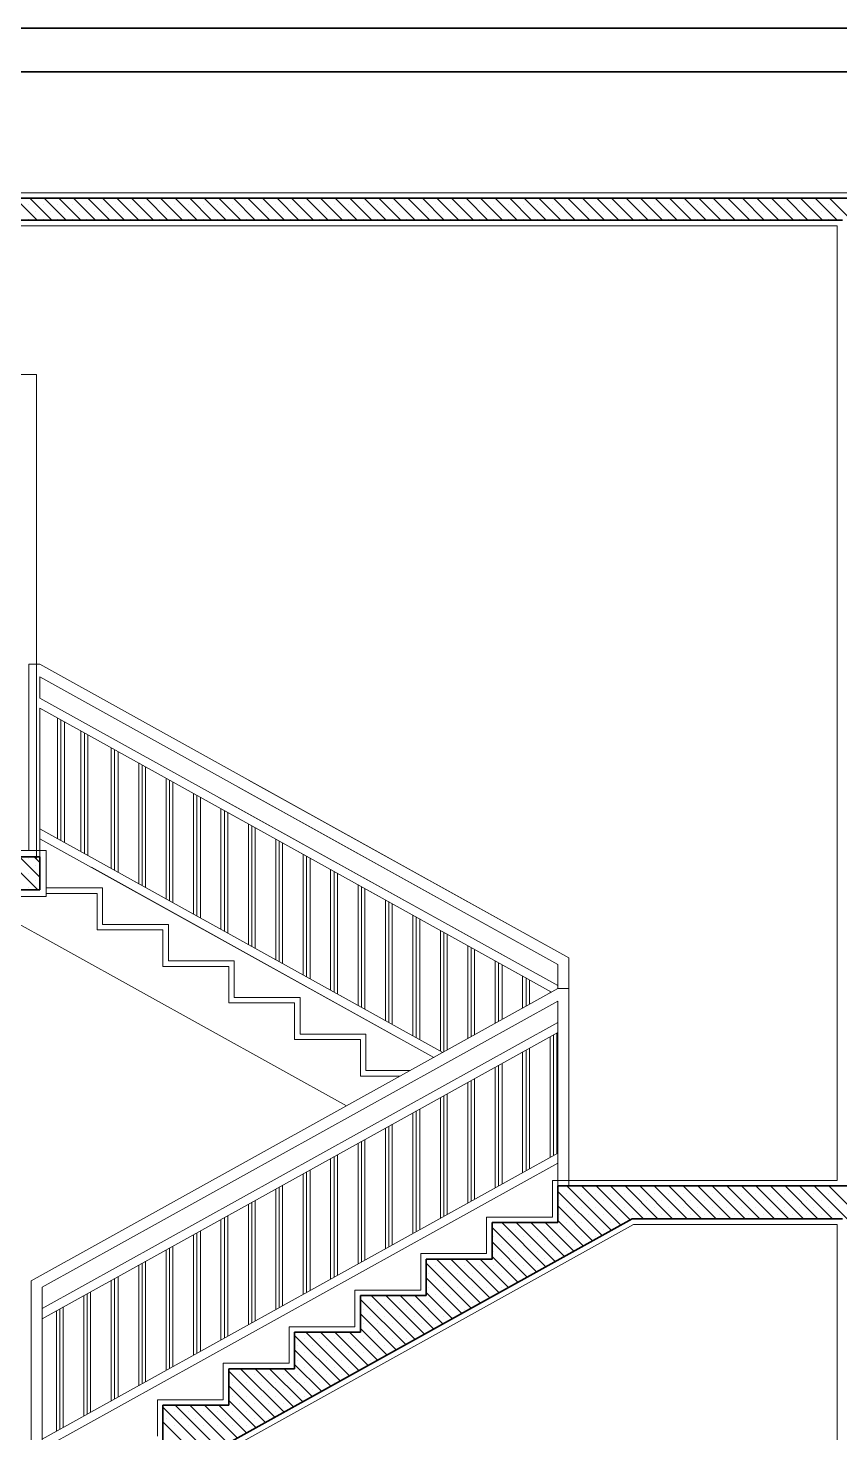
# Model space of a CAD drawing. Header units: inches. Extents: x -7543 to -822, y 102837 to 190349.
# Drawn here: x -828.7893 to -828.7153, y 102837.3114 to 102837.4395 of the extents above; entities that cross this region are included whole.
import ezdxf

# ---------------------------------------------------------------- set-up
doc = ezdxf.new("R2010")
doc.units = ezdxf.units.IN
doc.header["$MEASUREMENT"] = 0
for name, color, linetype, lineweight, true_color in [('BALKON', 7, 'Continuous', 20, 0xffaaa9), ('DUVAR', 7, 'Continuous', 35, 0xfc4642), ('KAPI', 7, 'Continuous', 18, 0xffb360)]:
    doc.layers.add(name, color=color, linetype=linetype, lineweight=lineweight, true_color=true_color)
for name, color, linetype, lineweight in [('İZ DÜŞÜM', 253, 'Continuous', 20), ('SIVA', 150, 'Continuous', 15), ('TARAMA', 8, 'Continuous', 25)]:
    doc.layers.add(name, color=color, linetype=linetype, lineweight=lineweight)

msp = doc.modelspace()

# ---------------------------------------------------------------- linework, layer by layer
at = {"layer": 'BALKON'}
for p, q in [((-828.78821, 102837.38145), (-828.78921, 102837.38145)), ((-828.78921, 102837.38145), (-828.78921, 102837.36448)), ((-828.78821, 102837.38145), (-828.73998, 102837.35467)), ((-828.78821, 102837.38031), (-828.74098, 102837.35408)), ((-828.78821, 102837.37837), (-828.78821, 102837.38031)), ((-828.78821, 102837.37837), (-828.74098, 102837.35214)), ((-828.78821, 102837.37745), (-828.74156, 102837.35155)), ((-828.78821, 102837.36568), (-828.78821, 102837.37745)), ((-828.78659, 102837.36555), (-828.78659, 102837.37655)), ((-828.78628, 102837.36538), (-828.78628, 102837.37638)), ((-828.78596, 102837.36521), (-828.78596, 102837.37621)), ((-828.78445, 102837.36437), (-828.78445, 102837.37537)), ((-828.78414, 102837.36419), (-828.78414, 102837.37519)), ((-828.78382, 102837.36402), (-828.78382, 102837.37502)), ((-828.78169, 102837.36284), (-828.78169, 102837.37384)), ((-828.78138, 102837.36266), (-828.78138, 102837.37366)), ((-828.78107, 102837.36249), (-828.78107, 102837.37349)), ((-828.77919, 102837.36145), (-828.77919, 102837.37245)), ((-828.77919, 102837.36145), (-828.77919, 102837.37245)), ((-828.77888, 102837.36127), (-828.77888, 102837.37227)), ((-828.77888, 102837.36127), (-828.77888, 102837.37227)), ((-828.77857, 102837.3611), (-828.77857, 102837.3721)), ((-828.77857, 102837.3611), (-828.77857, 102837.3721)), ((-828.77669, 102837.36006), (-828.77669, 102837.37106)), ((-828.77669, 102837.36006), (-828.77669, 102837.37106)), ((-828.77638, 102837.35989), (-828.77638, 102837.37089)), ((-828.77638, 102837.35989), (-828.77638, 102837.37089)), ((-828.77607, 102837.35971), (-828.77607, 102837.37071)), ((-828.77607, 102837.35971), (-828.77607, 102837.37071)), ((-828.7702, 102837.37031), (-828.74098, 102837.35408)), ((-828.7702, 102837.37031), (-828.74098, 102837.35408)), ((-828.7702, 102837.37031), (-828.74098, 102837.35408)), ((-828.76917, 102837.37088), (-828.73998, 102837.35467)), ((-828.76917, 102837.37088), (-828.73998, 102837.35467)), ((-828.76917, 102837.37088), (-828.73998, 102837.35467)), ((-828.77419, 102837.35867), (-828.77419, 102837.36967)), ((-828.77419, 102837.35867), (-828.77419, 102837.36967)), ((-828.77388, 102837.3585), (-828.77388, 102837.3695)), ((-828.77388, 102837.3585), (-828.77388, 102837.3695)), ((-828.77357, 102837.35832), (-828.77357, 102837.36932)), ((-828.77357, 102837.35832), (-828.77357, 102837.36932)), ((-828.77277, 102837.36888), (-828.74156, 102837.35155)), ((-828.77195, 102837.36934), (-828.74098, 102837.35214)), ((-828.77169, 102837.35728), (-828.77169, 102837.36828)), ((-828.77169, 102837.35728), (-828.77169, 102837.36828)), ((-828.77138, 102837.35711), (-828.77138, 102837.36811)), ((-828.77138, 102837.35711), (-828.77138, 102837.36811)), ((-828.77107, 102837.35694), (-828.77107, 102837.36794)), ((-828.77107, 102837.35694), (-828.77107, 102837.36794)), ((-828.78821, 102837.36645), (-828.75147, 102837.34605)), ((-828.76919, 102837.35589), (-828.76919, 102837.36689)), ((-828.76919, 102837.35589), (-828.76919, 102837.36689)), ((-828.76888, 102837.35572), (-828.76888, 102837.36672)), ((-828.76888, 102837.35572), (-828.76888, 102837.36672)), ((-828.76857, 102837.35555), (-828.76857, 102837.36655)), ((-828.76857, 102837.35555), (-828.76857, 102837.36655)), ((-828.78821, 102837.36554), (-828.75229, 102837.34559)), ((-828.76669, 102837.35451), (-828.76669, 102837.36551)), ((-828.76669, 102837.35451), (-828.76669, 102837.36551)), ((-828.76638, 102837.35433), (-828.76638, 102837.36533)), ((-828.76638, 102837.35433), (-828.76638, 102837.36533)), ((-828.76607, 102837.35416), (-828.76607, 102837.36516)), ((-828.76607, 102837.35416), (-828.76607, 102837.36516)), ((-828.78169, 102837.36284), (-828.78169, 102837.36393)), ((-828.78138, 102837.36266), (-828.78138, 102837.3641)), ((-828.78107, 102837.36249), (-828.78107, 102837.36428)), ((-828.76419, 102837.35312), (-828.76419, 102837.36412)), ((-828.76419, 102837.35312), (-828.76419, 102837.36412)), ((-828.76388, 102837.35294), (-828.76388, 102837.36394)), ((-828.76388, 102837.35294), (-828.76388, 102837.36394)), ((-828.76357, 102837.35277), (-828.76357, 102837.36377)), ((-828.76357, 102837.35277), (-828.76357, 102837.36377)), ((-828.7835, 102837.36293), (-828.75229, 102837.34559)), ((-828.78268, 102837.36338), (-828.75147, 102837.34605)), ((-828.76169, 102837.35173), (-828.76169, 102837.36273)), ((-828.76169, 102837.35173), (-828.76169, 102837.36273)), ((-828.76138, 102837.35156), (-828.76138, 102837.36256)), ((-828.76138, 102837.35156), (-828.76138, 102837.36256)), ((-828.76107, 102837.35138), (-828.76107, 102837.36238)), ((-828.76107, 102837.35138), (-828.76107, 102837.36238)), ((-828.78248, 102837.36105), (-828.78761, 102837.36105)), ((-828.78248, 102837.35772), (-828.78248, 102837.36105)), ((-828.78248, 102837.35772), (-828.78248, 102837.36105)), ((-828.78248, 102837.35772), (-828.78248, 102837.36105)), ((-828.78248, 102837.35772), (-828.78248, 102837.36105)), ((-828.75919, 102837.35034), (-828.75919, 102837.36134)), ((-828.75919, 102837.35034), (-828.75919, 102837.36134)), ((-828.75888, 102837.35017), (-828.75888, 102837.36117)), ((-828.75888, 102837.35017), (-828.75888, 102837.36117)), ((-828.75857, 102837.34999), (-828.75857, 102837.36099)), ((-828.75857, 102837.34999), (-828.75857, 102837.36099)), ((-828.76026, 102837.34117), (-828.79468, 102837.36028)), ((-828.76026, 102837.34117), (-828.79468, 102837.36028)), ((-828.78761, 102837.36055), (-828.78298, 102837.36055)), ((-828.78298, 102837.36055), (-828.78298, 102837.35722)), ((-828.78298, 102837.36055), (-828.78298, 102837.35722)), ((-828.78298, 102837.36055), (-828.78298, 102837.35722)), ((-828.78298, 102837.36055), (-828.78298, 102837.35722)), ((-828.75669, 102837.34895), (-828.75669, 102837.35995)), ((-828.75669, 102837.34895), (-828.75669, 102837.35995)), ((-828.75638, 102837.34878), (-828.75638, 102837.35978)), ((-828.75638, 102837.34878), (-828.75638, 102837.35978)), ((-828.75607, 102837.34861), (-828.75607, 102837.35961)), ((-828.75607, 102837.34861), (-828.75607, 102837.35961)), ((-828.75419, 102837.34756), (-828.75419, 102837.35856)), ((-828.75419, 102837.34756), (-828.75419, 102837.35856)), ((-828.78298, 102837.35722), (-828.77698, 102837.35722)), ((-828.78298, 102837.35722), (-828.77698, 102837.35722)), ((-828.78298, 102837.35722), (-828.77698, 102837.35722)), ((-828.78298, 102837.35722), (-828.77698, 102837.35722)), ((-828.77648, 102837.35772), (-828.78248, 102837.35772)), ((-828.77648, 102837.35772), (-828.78248, 102837.35772)), ((-828.77648, 102837.35772), (-828.78248, 102837.35772)), ((-828.77648, 102837.35772), (-828.78248, 102837.35772)), ((-828.77698, 102837.35722), (-828.77698, 102837.35389)), ((-828.77698, 102837.35722), (-828.77698, 102837.35389)), ((-828.77698, 102837.35722), (-828.77698, 102837.35389)), ((-828.77698, 102837.35722), (-828.77698, 102837.35389)), ((-828.77648, 102837.35439), (-828.77648, 102837.35772)), ((-828.77648, 102837.35439), (-828.77648, 102837.35772)), ((-828.77648, 102837.35439), (-828.77648, 102837.35772)), ((-828.77648, 102837.35439), (-828.77648, 102837.35772)), ((-828.75388, 102837.34739), (-828.75388, 102837.35839)), ((-828.75388, 102837.34739), (-828.75388, 102837.35839)), ((-828.75357, 102837.34722), (-828.75357, 102837.35822)), ((-828.75357, 102837.34722), (-828.75357, 102837.35822)), ((-828.75169, 102837.34618), (-828.75169, 102837.35718)), ((-828.75169, 102837.34618), (-828.75169, 102837.35718)), ((-828.75138, 102837.3461), (-828.75138, 102837.357)), ((-828.75138, 102837.3461), (-828.75138, 102837.357)), ((-828.75107, 102837.34627), (-828.75107, 102837.35683)), ((-828.75107, 102837.34627), (-828.75107, 102837.35683)), ((-828.74919, 102837.34731), (-828.74919, 102837.35579)), ((-828.74919, 102837.34731), (-828.74919, 102837.35579)), ((-828.74888, 102837.34749), (-828.74888, 102837.35561)), ((-828.74888, 102837.34749), (-828.74888, 102837.35561)), ((-828.74857, 102837.34766), (-828.74857, 102837.35544)), ((-828.74857, 102837.34766), (-828.74857, 102837.35544)), ((-828.73998, 102837.35187), (-828.73998, 102837.35467)), ((-828.73998, 102837.35187), (-828.73998, 102837.35467)), ((-828.77698, 102837.35389), (-828.77098, 102837.35389)), ((-828.77698, 102837.35389), (-828.77098, 102837.35389)), ((-828.77698, 102837.35389), (-828.77098, 102837.35389)), ((-828.77698, 102837.35389), (-828.77098, 102837.35389)), ((-828.77048, 102837.35439), (-828.77648, 102837.35439)), ((-828.77048, 102837.35439), (-828.77648, 102837.35439)), ((-828.77048, 102837.35439), (-828.77648, 102837.35439)), ((-828.77048, 102837.35439), (-828.77648, 102837.35439)), ((-828.77098, 102837.35389), (-828.77098, 102837.35056)), ((-828.77098, 102837.35389), (-828.77098, 102837.35056)), ((-828.77048, 102837.35106), (-828.77048, 102837.35439)), ((-828.77048, 102837.35106), (-828.77048, 102837.35439)), ((-828.74669, 102837.3487), (-828.74669, 102837.3544)), ((-828.74669, 102837.3487), (-828.74669, 102837.3544)), ((-828.74638, 102837.34888), (-828.74638, 102837.35423)), ((-828.74638, 102837.34888), (-828.74638, 102837.35423)), ((-828.74607, 102837.34905), (-828.74607, 102837.35405)), ((-828.74607, 102837.34905), (-828.74607, 102837.35405)), ((-828.74098, 102837.35408), (-828.74098, 102837.35187)), ((-828.74098, 102837.35408), (-828.74098, 102837.35187)), ((-828.74419, 102837.35009), (-828.74419, 102837.35301)), ((-828.74419, 102837.35009), (-828.74419, 102837.35301)), ((-828.74388, 102837.35026), (-828.74388, 102837.35284)), ((-828.74388, 102837.35026), (-828.74388, 102837.35284)), ((-828.74357, 102837.35044), (-828.74357, 102837.35266)), ((-828.74357, 102837.35044), (-828.74357, 102837.35266)), ((-828.74098, 102837.35187), (-828.78898, 102837.32522)), ((-828.74098, 102837.35073), (-828.78798, 102837.32463)), ((-828.76448, 102837.35106), (-828.77048, 102837.35106)), ((-828.76448, 102837.35106), (-828.77048, 102837.35106)), ((-828.76448, 102837.34772), (-828.76448, 102837.35106)), ((-828.76448, 102837.34772), (-828.76448, 102837.35106)), ((-828.74169, 102837.35148), (-828.74169, 102837.35162)), ((-828.74169, 102837.35148), (-828.74169, 102837.35162)), ((-828.74098, 102837.35187), (-828.73998, 102837.35187)), ((-828.74098, 102837.35187), (-828.73998, 102837.35187)), ((-828.74098, 102837.33387), (-828.74098, 102837.35073)), ((-828.73998, 102837.35187), (-828.73998, 102837.33387)), ((-828.77098, 102837.35056), (-828.76498, 102837.35056)), ((-828.77098, 102837.35056), (-828.76498, 102837.35056)), ((-828.76498, 102837.35056), (-828.76498, 102837.34722)), ((-828.76498, 102837.35056), (-828.76498, 102837.34722)), ((-828.74098, 102837.34879), (-828.78798, 102837.32269)), ((-828.74098, 102837.34787), (-828.78798, 102837.32177)), ((-828.76498, 102837.34722), (-828.75898, 102837.34722)), ((-828.76498, 102837.34722), (-828.75898, 102837.34722)), ((-828.75848, 102837.34772), (-828.76448, 102837.34772)), ((-828.75848, 102837.34772), (-828.76448, 102837.34772)), ((-828.75898, 102837.34722), (-828.75898, 102837.34389)), ((-828.75898, 102837.34722), (-828.75898, 102837.34389)), ((-828.75848, 102837.34439), (-828.75848, 102837.34772)), ((-828.75848, 102837.34439), (-828.75848, 102837.34772)), ((-828.74169, 102837.33648), (-828.74169, 102837.34748)), ((-828.74138, 102837.33665), (-828.74138, 102837.34765)), ((-828.74107, 102837.33683), (-828.74107, 102837.34783)), ((-828.74419, 102837.33509), (-828.74419, 102837.34609)), ((-828.74388, 102837.33526), (-828.74388, 102837.34626)), ((-828.74357, 102837.33544), (-828.74357, 102837.34644)), ((-828.75445, 102837.34439), (-828.75848, 102837.34439)), ((-828.75445, 102837.34439), (-828.75848, 102837.34439)), ((-828.74669, 102837.3337), (-828.74669, 102837.3447)), ((-828.74638, 102837.33388), (-828.74638, 102837.34488)), ((-828.74607, 102837.33405), (-828.74607, 102837.34505)), ((-828.75898, 102837.34389), (-828.75535, 102837.34389)), ((-828.75898, 102837.34389), (-828.75535, 102837.34389)), ((-828.74919, 102837.33231), (-828.74919, 102837.34331)), ((-828.74888, 102837.33249), (-828.74888, 102837.34349)), ((-828.74857, 102837.33266), (-828.74857, 102837.34366)), ((-828.75169, 102837.33092), (-828.75169, 102837.34192)), ((-828.75138, 102837.3311), (-828.75138, 102837.3421)), ((-828.75107, 102837.33127), (-828.75107, 102837.34227)), ((-828.75419, 102837.32954), (-828.75419, 102837.34054)), ((-828.75388, 102837.32971), (-828.75388, 102837.34071)), ((-828.75357, 102837.32988), (-828.75357, 102837.34088)), ((-828.75638, 102837.32832), (-828.75638, 102837.33932)), ((-828.75607, 102837.3285), (-828.75607, 102837.3395)), ((-828.75888, 102837.32693), (-828.75888, 102837.33793)), ((-828.75857, 102837.32711), (-828.75857, 102837.33811)), ((-828.75669, 102837.32815), (-828.75669, 102837.33915)), ((-828.74098, 102837.33687), (-828.78798, 102837.31077)), ((-828.76107, 102837.32572), (-828.76107, 102837.33672)), ((-828.75919, 102837.32676), (-828.75919, 102837.33776)), ((-828.74098, 102837.33596), (-828.78798, 102837.30986)), ((-828.76169, 102837.32537), (-828.76169, 102837.33637)), ((-828.76138, 102837.32555), (-828.76138, 102837.33655)), ((-828.76419, 102837.32398), (-828.76419, 102837.33498)), ((-828.76388, 102837.32416), (-828.76388, 102837.33516)), ((-828.76357, 102837.32433), (-828.76357, 102837.33533)), ((-828.76669, 102837.32259), (-828.76669, 102837.33359)), ((-828.76638, 102837.32277), (-828.76638, 102837.33377)), ((-828.76607, 102837.32294), (-828.76607, 102837.33394)), ((-828.76919, 102837.32121), (-828.76919, 102837.33221)), ((-828.76888, 102837.32138), (-828.76888, 102837.33238)), ((-828.76857, 102837.32155), (-828.76857, 102837.33255)), ((-828.77169, 102837.31982), (-828.77169, 102837.33082)), ((-828.77138, 102837.31999), (-828.77138, 102837.33099)), ((-828.77107, 102837.32017), (-828.77107, 102837.33117)), ((-828.77419, 102837.31843), (-828.77419, 102837.32943)), ((-828.77388, 102837.3186), (-828.77388, 102837.3296)), ((-828.77357, 102837.31878), (-828.77357, 102837.32978)), ((-828.77669, 102837.31704), (-828.77669, 102837.32804)), ((-828.77638, 102837.31722), (-828.77638, 102837.32822)), ((-828.77607, 102837.31739), (-828.77607, 102837.32839)), ((-828.77919, 102837.31565), (-828.77919, 102837.32665)), ((-828.77888, 102837.31583), (-828.77888, 102837.32683)), ((-828.77857, 102837.316), (-828.77857, 102837.327)), ((-828.78898, 102837.30722), (-828.78898, 102837.32522)), ((-828.78169, 102837.31426), (-828.78169, 102837.32526)), ((-828.78138, 102837.31444), (-828.78138, 102837.32544)), ((-828.78107, 102837.31461), (-828.78107, 102837.32561)), ((-828.78798, 102837.32463), (-828.78798, 102837.30722)), ((-828.78419, 102837.31288), (-828.78419, 102837.32388)), ((-828.78388, 102837.31305), (-828.78388, 102837.32405)), ((-828.78357, 102837.31322), (-828.78357, 102837.32422)), ((-828.78638, 102837.31166), (-828.78638, 102837.32266)), ((-828.78607, 102837.31184), (-828.78607, 102837.32284)), ((-828.78669, 102837.31149), (-828.78669, 102837.32249)), ((-828.78898, 102837.30388), (-828.78898, 102837.32074))]:
    msp.add_line(p, q, dxfattribs=at)
at = {"layer": 'DUVAR'}
for p, q in [((-837.60507, 102837.43946), (-821.98956, 102837.43946)), ((-837.60107, 102837.43546), (-821.99356, 102837.43546)), ((-828.70502, 102837.42394), (-828.86761, 102837.42394)), ((-828.80902, 102837.42194), (-828.71502, 102837.42194)), ((-828.80902, 102837.42194), (-828.71502, 102837.42194)), ((-828.78821, 102837.36388), (-828.83052, 102837.36388)), ((-828.78821, 102837.36088), (-828.78821, 102837.36388)), ((-828.78821, 102837.36088), (-828.82552, 102837.36088)), ((-828.74098, 102837.33387), (-828.74098, 102837.33054)), ((-828.74098, 102837.33387), (-828.71102, 102837.33387)), ((-828.78821, 102837.30088), (-828.73421, 102837.33087)), ((-828.74098, 102837.33054), (-828.74698, 102837.33054)), ((-828.74698, 102837.33054), (-828.74698, 102837.32721)), ((-828.73421, 102837.33087), (-828.71502, 102837.33087)), ((-828.74698, 102837.32721), (-828.75298, 102837.32721)), ((-828.75298, 102837.32721), (-828.75298, 102837.32388)), ((-828.75298, 102837.32388), (-828.75898, 102837.32388)), ((-828.75898, 102837.32388), (-828.75898, 102837.32054)), ((-828.75898, 102837.32054), (-828.76498, 102837.32054)), ((-828.76498, 102837.32054), (-828.76498, 102837.31721)), ((-828.76498, 102837.31721), (-828.77098, 102837.31721)), ((-828.77098, 102837.31721), (-828.77098, 102837.31388)), ((-828.77098, 102837.31388), (-828.77698, 102837.31388)), ((-828.77698, 102837.31388), (-828.77698, 102837.31055))]:
    msp.add_line(p, q, dxfattribs=at)
at = {"layer": 'İZ DÜŞÜM'}
msp.add_line((-828.78821, 102837.36388), (-828.78821, 102837.36568), dxfattribs=at)
at = {"layer": 'KAPI'}
for p, q in [((-828.78852, 102837.40788), (-828.80852, 102837.40788)), ((-828.78852, 102837.36388), (-828.78852, 102837.40788)), ((-828.78852, 102837.36388), (-828.78852, 102837.40788)), ((-828.78852, 102837.40688), (-828.78852, 102837.36378)), ((-828.78852, 102837.40688), (-828.78852, 102837.36378))]:
    msp.add_line(p, q, dxfattribs=at)
at = {"layer": 'SIVA'}
for p, q in [((-828.87411, 102837.42444), (-828.70452, 102837.42444)), ((-828.71552, 102837.42144), (-828.80852, 102837.42144)), ((-828.71552, 102837.36388), (-828.71552, 102837.42144)), ((-828.81692, 102837.36448), (-828.78761, 102837.36448)), ((-828.78761, 102837.36448), (-828.78761, 102837.36028)), ((-828.71552, 102837.36063), (-828.71552, 102837.36438)), ((-828.78761, 102837.36028), (-828.82492, 102837.36028)), ((-828.71552, 102837.33437), (-828.71552, 102837.36063)), ((-828.74148, 102837.33104), (-828.74148, 102837.33437)), ((-828.74148, 102837.33437), (-828.71552, 102837.33437)), ((-828.73408, 102837.33037), (-828.78808, 102837.30038)), ((-828.74748, 102837.32771), (-828.74748, 102837.33104)), ((-828.74748, 102837.33104), (-828.74148, 102837.33104)), ((-828.71552, 102837.33037), (-828.73408, 102837.33037)), ((-828.71552, 102837.30063), (-828.71552, 102837.33037)), ((-828.75348, 102837.32438), (-828.75348, 102837.32771)), ((-828.75348, 102837.32771), (-828.74748, 102837.32771)), ((-828.75948, 102837.32104), (-828.75948, 102837.32438)), ((-828.75948, 102837.32438), (-828.75348, 102837.32438)), ((-828.76548, 102837.31771), (-828.76548, 102837.32104)), ((-828.76548, 102837.32104), (-828.75948, 102837.32104)), ((-828.77148, 102837.31438), (-828.77148, 102837.31771)), ((-828.77148, 102837.31771), (-828.76548, 102837.31771)), ((-828.77748, 102837.31105), (-828.77748, 102837.31438)), ((-828.77748, 102837.31438), (-828.77148, 102837.31438))]:
    msp.add_line(p, q, dxfattribs=at)
at = {"layer": 'TARAMA'}
for p, q in [((-828.78845, 102837.42194), (-828.79045, 102837.42394)), ((-828.78712, 102837.42194), (-828.78912, 102837.42394)), ((-828.7858, 102837.42194), (-828.7878, 102837.42394)), ((-828.78447, 102837.42194), (-828.78647, 102837.42394)), ((-828.78314, 102837.42194), (-828.78514, 102837.42394)), ((-828.78182, 102837.42194), (-828.78382, 102837.42394)), ((-828.78049, 102837.42194), (-828.78249, 102837.42394)), ((-828.77917, 102837.42194), (-828.78117, 102837.42394)), ((-828.77784, 102837.42194), (-828.77984, 102837.42394)), ((-828.77652, 102837.42194), (-828.77852, 102837.42394)), ((-828.77519, 102837.42194), (-828.77719, 102837.42394)), ((-828.77386, 102837.42194), (-828.77586, 102837.42394)), ((-828.77254, 102837.42194), (-828.77454, 102837.42394)), ((-828.77121, 102837.42194), (-828.77321, 102837.42394)), ((-828.76989, 102837.42194), (-828.77189, 102837.42394)), ((-828.76856, 102837.42194), (-828.77056, 102837.42394)), ((-828.76724, 102837.42194), (-828.76924, 102837.42394)), ((-828.76591, 102837.42194), (-828.76791, 102837.42394)), ((-828.76458, 102837.42194), (-828.76658, 102837.42394)), ((-828.76326, 102837.42194), (-828.76526, 102837.42394)), ((-828.76193, 102837.42194), (-828.76393, 102837.42394)), ((-828.76061, 102837.42194), (-828.76261, 102837.42394)), ((-828.75928, 102837.42194), (-828.76128, 102837.42394)), ((-828.75795, 102837.42194), (-828.75995, 102837.42394)), ((-828.75663, 102837.42194), (-828.75863, 102837.42394)), ((-828.7553, 102837.42194), (-828.7573, 102837.42394)), ((-828.75398, 102837.42194), (-828.75598, 102837.42394)), ((-828.75265, 102837.42194), (-828.75465, 102837.42394)), ((-828.75133, 102837.42194), (-828.75333, 102837.42394)), ((-828.75, 102837.42194), (-828.752, 102837.42394)), ((-828.74867, 102837.42194), (-828.75067, 102837.42394)), ((-828.74735, 102837.42194), (-828.74935, 102837.42394)), ((-828.74602, 102837.42194), (-828.74802, 102837.42394)), ((-828.7447, 102837.42194), (-828.7467, 102837.42394)), ((-828.74337, 102837.42194), (-828.74537, 102837.42394)), ((-828.74204, 102837.42194), (-828.74404, 102837.42394)), ((-828.74072, 102837.42194), (-828.74272, 102837.42394)), ((-828.73939, 102837.42194), (-828.74139, 102837.42394)), ((-828.73807, 102837.42194), (-828.74007, 102837.42394)), ((-828.73674, 102837.42194), (-828.73874, 102837.42394)), ((-828.73542, 102837.42194), (-828.73742, 102837.42394)), ((-828.73409, 102837.42194), (-828.73609, 102837.42394)), ((-828.73276, 102837.42194), (-828.73476, 102837.42394)), ((-828.73144, 102837.42194), (-828.73344, 102837.42394)), ((-828.73011, 102837.42194), (-828.73211, 102837.42394)), ((-828.72879, 102837.42194), (-828.73079, 102837.42394)), ((-828.72746, 102837.42194), (-828.72946, 102837.42394)), ((-828.72613, 102837.42194), (-828.72813, 102837.42394)), ((-828.72481, 102837.42194), (-828.72681, 102837.42394)), ((-828.72348, 102837.42194), (-828.72548, 102837.42394)), ((-828.72216, 102837.42194), (-828.72416, 102837.42394)), ((-828.72083, 102837.42194), (-828.72283, 102837.42394)), ((-828.71951, 102837.42194), (-828.72151, 102837.42394)), ((-828.71818, 102837.42194), (-828.72018, 102837.42394)), ((-828.71685, 102837.42194), (-828.71885, 102837.42394)), ((-828.71553, 102837.42194), (-828.71753, 102837.42394)), ((-828.71102, 102837.41876), (-828.7162, 102837.42394)), ((-828.78922, 102837.42338), (-828.78922, 102837.42338)), ((-828.78856, 102837.42272), (-828.78856, 102837.42272)), ((-828.7879, 102837.42338), (-828.7879, 102837.42338)), ((-828.78723, 102837.42272), (-828.78723, 102837.42272)), ((-828.78657, 102837.42338), (-828.78657, 102837.42338)), ((-828.78591, 102837.42272), (-828.78591, 102837.42272)), ((-828.78525, 102837.42338), (-828.78525, 102837.42338)), ((-828.78458, 102837.42272), (-828.78458, 102837.42272)), ((-828.78392, 102837.42338), (-828.78392, 102837.42338)), ((-828.78326, 102837.42272), (-828.78326, 102837.42272)), ((-828.78259, 102837.42338), (-828.78259, 102837.42338)), ((-828.78193, 102837.42272), (-828.78193, 102837.42272)), ((-828.78127, 102837.42338), (-828.78127, 102837.42338)), ((-828.78061, 102837.42272), (-828.78061, 102837.42272)), ((-828.77994, 102837.42338), (-828.77994, 102837.42338)), ((-828.77928, 102837.42272), (-828.77928, 102837.42272)), ((-828.77862, 102837.42338), (-828.77862, 102837.42338)), ((-828.77795, 102837.42272), (-828.77795, 102837.42272)), ((-828.77729, 102837.42338), (-828.77729, 102837.42338)), ((-828.77663, 102837.42272), (-828.77663, 102837.42272)), ((-828.77596, 102837.42338), (-828.77596, 102837.42338)), ((-828.7753, 102837.42272), (-828.7753, 102837.42272)), ((-828.77464, 102837.42338), (-828.77464, 102837.42338)), ((-828.77398, 102837.42272), (-828.77398, 102837.42272)), ((-828.77331, 102837.42338), (-828.77331, 102837.42338)), ((-828.77265, 102837.42272), (-828.77265, 102837.42272)), ((-828.77199, 102837.42338), (-828.77199, 102837.42338)), ((-828.77132, 102837.42272), (-828.77132, 102837.42272)), ((-828.77066, 102837.42338), (-828.77066, 102837.42338)), ((-828.77, 102837.42272), (-828.77, 102837.42272)), ((-828.76934, 102837.42338), (-828.76934, 102837.42338)), ((-828.76867, 102837.42272), (-828.76867, 102837.42272)), ((-828.76801, 102837.42338), (-828.76801, 102837.42338)), ((-828.76735, 102837.42272), (-828.76735, 102837.42272)), ((-828.76668, 102837.42338), (-828.76668, 102837.42338)), ((-828.76602, 102837.42272), (-828.76602, 102837.42272)), ((-828.76536, 102837.42338), (-828.76536, 102837.42338)), ((-828.7647, 102837.42272), (-828.7647, 102837.42272)), ((-828.76403, 102837.42338), (-828.76403, 102837.42338)), ((-828.76337, 102837.42272), (-828.76337, 102837.42272)), ((-828.76271, 102837.42338), (-828.76271, 102837.42338)), ((-828.76204, 102837.42272), (-828.76204, 102837.42272)), ((-828.76138, 102837.42338), (-828.76138, 102837.42338)), ((-828.76072, 102837.42272), (-828.76072, 102837.42272)), ((-828.76006, 102837.42338), (-828.76006, 102837.42338)), ((-828.75939, 102837.42272), (-828.75939, 102837.42272)), ((-828.75873, 102837.42338), (-828.75873, 102837.42338)), ((-828.75807, 102837.42272), (-828.75807, 102837.42272)), ((-828.7574, 102837.42338), (-828.7574, 102837.42338)), ((-828.75674, 102837.42272), (-828.75674, 102837.42272)), ((-828.75608, 102837.42338), (-828.75608, 102837.42338)), ((-828.75541, 102837.42272), (-828.75541, 102837.42272)), ((-828.75475, 102837.42338), (-828.75475, 102837.42338)), ((-828.75409, 102837.42272), (-828.75409, 102837.42272)), ((-828.75343, 102837.42338), (-828.75343, 102837.42338)), ((-828.75276, 102837.42272), (-828.75276, 102837.42272)), ((-828.7521, 102837.42338), (-828.7521, 102837.42338)), ((-828.75144, 102837.42272), (-828.75144, 102837.42272)), ((-828.75077, 102837.42338), (-828.75077, 102837.42338)), ((-828.75011, 102837.42272), (-828.75011, 102837.42272)), ((-828.74945, 102837.42338), (-828.74945, 102837.42338)), ((-828.74879, 102837.42272), (-828.74879, 102837.42272)), ((-828.74812, 102837.42338), (-828.74812, 102837.42338)), ((-828.74746, 102837.42272), (-828.74746, 102837.42272)), ((-828.7468, 102837.42338), (-828.7468, 102837.42338)), ((-828.74613, 102837.42272), (-828.74613, 102837.42272)), ((-828.74547, 102837.42338), (-828.74547, 102837.42338)), ((-828.74481, 102837.42272), (-828.74481, 102837.42272)), ((-828.74415, 102837.42338), (-828.74415, 102837.42338)), ((-828.74348, 102837.42272), (-828.74348, 102837.42272)), ((-828.74282, 102837.42338), (-828.74282, 102837.42338)), ((-828.74216, 102837.42272), (-828.74216, 102837.42272)), ((-828.74149, 102837.42338), (-828.74149, 102837.42338)), ((-828.74083, 102837.42272), (-828.74083, 102837.42272)), ((-828.74017, 102837.42338), (-828.74017, 102837.42338)), ((-828.7395, 102837.42272), (-828.7395, 102837.42272)), ((-828.73884, 102837.42338), (-828.73884, 102837.42338)), ((-828.73818, 102837.42272), (-828.73818, 102837.42272)), ((-828.73752, 102837.42338), (-828.73752, 102837.42338)), ((-828.73685, 102837.42272), (-828.73685, 102837.42272)), ((-828.73619, 102837.42338), (-828.73619, 102837.42338)), ((-828.73553, 102837.42272), (-828.73553, 102837.42272)), ((-828.73486, 102837.42338), (-828.73486, 102837.42338)), ((-828.7342, 102837.42272), (-828.7342, 102837.42272)), ((-828.73354, 102837.42338), (-828.73354, 102837.42338)), ((-828.73288, 102837.42272), (-828.73288, 102837.42272)), ((-828.73221, 102837.42338), (-828.73221, 102837.42338)), ((-828.73155, 102837.42272), (-828.73155, 102837.42272)), ((-828.73089, 102837.42338), (-828.73089, 102837.42338)), ((-828.73022, 102837.42272), (-828.73022, 102837.42272)), ((-828.72956, 102837.42338), (-828.72956, 102837.42338)), ((-828.7289, 102837.42272), (-828.7289, 102837.42272)), ((-828.72824, 102837.42338), (-828.72824, 102837.42338)), ((-828.72757, 102837.42272), (-828.72757, 102837.42272)), ((-828.72691, 102837.42338), (-828.72691, 102837.42338)), ((-828.72625, 102837.42272), (-828.72625, 102837.42272)), ((-828.72558, 102837.42338), (-828.72558, 102837.42338)), ((-828.72492, 102837.42272), (-828.72492, 102837.42272)), ((-828.72426, 102837.42338), (-828.72426, 102837.42338)), ((-828.72359, 102837.42272), (-828.72359, 102837.42272)), ((-828.72293, 102837.42338), (-828.72293, 102837.42338)), ((-828.72227, 102837.42272), (-828.72227, 102837.42272)), ((-828.72161, 102837.42338), (-828.72161, 102837.42338)), ((-828.72094, 102837.42272), (-828.72094, 102837.42272)), ((-828.72028, 102837.42338), (-828.72028, 102837.42338)), ((-828.71962, 102837.42272), (-828.71962, 102837.42272)), ((-828.71895, 102837.42338), (-828.71895, 102837.42338)), ((-828.71829, 102837.42272), (-828.71829, 102837.42272)), ((-828.71763, 102837.42338), (-828.71763, 102837.42338)), ((-828.71697, 102837.42272), (-828.71697, 102837.42272)), ((-828.7163, 102837.42338), (-828.7163, 102837.42338)), ((-828.71564, 102837.42272), (-828.71564, 102837.42272)), ((-828.78922, 102837.42205), (-828.78922, 102837.42205)), ((-828.7879, 102837.42205), (-828.7879, 102837.42205)), ((-828.78657, 102837.42205), (-828.78657, 102837.42205)), ((-828.78525, 102837.42205), (-828.78525, 102837.42205)), ((-828.78392, 102837.42205), (-828.78392, 102837.42205)), ((-828.78259, 102837.42205), (-828.78259, 102837.42205)), ((-828.78127, 102837.42205), (-828.78127, 102837.42205)), ((-828.77994, 102837.42205), (-828.77994, 102837.42205)), ((-828.77862, 102837.42205), (-828.77862, 102837.42205)), ((-828.77729, 102837.42205), (-828.77729, 102837.42205)), ((-828.77596, 102837.42205), (-828.77596, 102837.42205)), ((-828.77464, 102837.42205), (-828.77464, 102837.42205)), ((-828.77331, 102837.42205), (-828.77331, 102837.42205)), ((-828.77199, 102837.42205), (-828.77199, 102837.42205)), ((-828.77066, 102837.42205), (-828.77066, 102837.42205)), ((-828.76934, 102837.42205), (-828.76934, 102837.42205)), ((-828.76801, 102837.42205), (-828.76801, 102837.42205)), ((-828.76668, 102837.42205), (-828.76668, 102837.42205)), ((-828.76536, 102837.42205), (-828.76536, 102837.42205)), ((-828.76403, 102837.42205), (-828.76403, 102837.42205)), ((-828.76271, 102837.42205), (-828.76271, 102837.42205)), ((-828.76138, 102837.42205), (-828.76138, 102837.42205)), ((-828.76006, 102837.42205), (-828.76006, 102837.42205)), ((-828.75873, 102837.42205), (-828.75873, 102837.42205)), ((-828.7574, 102837.42205), (-828.7574, 102837.42205)), ((-828.75608, 102837.42205), (-828.75608, 102837.42205)), ((-828.75475, 102837.42205), (-828.75475, 102837.42205)), ((-828.75343, 102837.42205), (-828.75343, 102837.42205)), ((-828.7521, 102837.42205), (-828.7521, 102837.42205)), ((-828.75077, 102837.42205), (-828.75077, 102837.42205)), ((-828.74945, 102837.42205), (-828.74945, 102837.42205)), ((-828.74812, 102837.42205), (-828.74812, 102837.42205)), ((-828.7468, 102837.42205), (-828.7468, 102837.42205)), ((-828.74547, 102837.42205), (-828.74547, 102837.42205)), ((-828.74415, 102837.42205), (-828.74415, 102837.42205)), ((-828.74282, 102837.42205), (-828.74282, 102837.42205)), ((-828.74149, 102837.42205), (-828.74149, 102837.42205)), ((-828.74017, 102837.42205), (-828.74017, 102837.42205)), ((-828.73884, 102837.42205), (-828.73884, 102837.42205)), ((-828.73752, 102837.42205), (-828.73752, 102837.42205)), ((-828.73619, 102837.42205), (-828.73619, 102837.42205)), ((-828.73486, 102837.42205), (-828.73486, 102837.42205)), ((-828.73354, 102837.42205), (-828.73354, 102837.42205)), ((-828.73221, 102837.42205), (-828.73221, 102837.42205)), ((-828.73089, 102837.42205), (-828.73089, 102837.42205)), ((-828.72956, 102837.42205), (-828.72956, 102837.42205)), ((-828.72824, 102837.42205), (-828.72824, 102837.42205)), ((-828.72691, 102837.42205), (-828.72691, 102837.42205)), ((-828.72558, 102837.42205), (-828.72558, 102837.42205)), ((-828.72426, 102837.42205), (-828.72426, 102837.42205)), ((-828.72293, 102837.42205), (-828.72293, 102837.42205)), ((-828.72161, 102837.42205), (-828.72161, 102837.42205)), ((-828.72028, 102837.42205), (-828.72028, 102837.42205)), ((-828.71895, 102837.42205), (-828.71895, 102837.42205)), ((-828.71763, 102837.42205), (-828.71763, 102837.42205)), ((-828.7163, 102837.42205), (-828.7163, 102837.42205)), ((-828.78838, 102837.36088), (-828.79138, 102837.36388)), ((-828.78821, 102837.36204), (-828.79005, 102837.36388)), ((-828.78922, 102837.36372), (-828.78922, 102837.36372)), ((-828.78821, 102837.36336), (-828.78873, 102837.36388)), ((-828.78922, 102837.36239), (-828.78922, 102837.36239)), ((-828.78856, 102837.36306), (-828.78856, 102837.36306)), ((-828.78922, 102837.36107), (-828.78922, 102837.36107)), ((-828.78856, 102837.36173), (-828.78856, 102837.36173)), ((-828.73695, 102837.32935), (-828.74098, 102837.33338)), ((-828.74017, 102837.33322), (-828.74017, 102837.33322)), ((-828.7361, 102837.32982), (-828.74015, 102837.33387)), ((-828.73884, 102837.33322), (-828.73884, 102837.33322)), ((-828.73525, 102837.33029), (-828.73883, 102837.33387)), ((-828.73752, 102837.33322), (-828.73752, 102837.33322)), ((-828.7344, 102837.33077), (-828.7375, 102837.33387)), ((-828.73619, 102837.33322), (-828.73619, 102837.33322)), ((-828.73318, 102837.33087), (-828.73618, 102837.33387)), ((-828.73486, 102837.33322), (-828.73486, 102837.33322)), ((-828.73185, 102837.33087), (-828.73485, 102837.33387)), ((-828.73354, 102837.33322), (-828.73354, 102837.33322)), ((-828.73052, 102837.33087), (-828.73352, 102837.33387)), ((-828.73221, 102837.33322), (-828.73221, 102837.33322)), ((-828.7292, 102837.33087), (-828.7322, 102837.33387)), ((-828.73089, 102837.33322), (-828.73089, 102837.33322)), ((-828.72787, 102837.33087), (-828.73087, 102837.33387)), ((-828.72956, 102837.33322), (-828.72956, 102837.33322)), ((-828.72655, 102837.33087), (-828.72955, 102837.33387)), ((-828.72824, 102837.33322), (-828.72824, 102837.33322)), ((-828.72522, 102837.33087), (-828.72822, 102837.33387)), ((-828.72691, 102837.33322), (-828.72691, 102837.33322)), ((-828.7239, 102837.33087), (-828.7269, 102837.33387)), ((-828.72558, 102837.33322), (-828.72558, 102837.33322)), ((-828.72257, 102837.33087), (-828.72557, 102837.33387)), ((-828.72426, 102837.33322), (-828.72426, 102837.33322)), ((-828.72124, 102837.33087), (-828.72424, 102837.33387)), ((-828.72293, 102837.33322), (-828.72293, 102837.33322)), ((-828.71992, 102837.33087), (-828.72292, 102837.33387)), ((-828.72161, 102837.33322), (-828.72161, 102837.33322)), ((-828.71859, 102837.33087), (-828.72159, 102837.33387)), ((-828.72028, 102837.33322), (-828.72028, 102837.33322)), ((-828.71727, 102837.33087), (-828.72027, 102837.33387)), ((-828.71895, 102837.33322), (-828.71895, 102837.33322)), ((-828.71594, 102837.33087), (-828.71894, 102837.33387)), ((-828.71763, 102837.33322), (-828.71763, 102837.33322)), ((-828.71102, 102837.32728), (-828.71761, 102837.33387)), ((-828.7163, 102837.33322), (-828.7163, 102837.33322)), ((-828.71102, 102837.3286), (-828.71629, 102837.33387)), ((-828.73781, 102837.32887), (-828.74098, 102837.33205)), ((-828.74083, 102837.33256), (-828.74083, 102837.33256)), ((-828.74017, 102837.3319), (-828.74017, 102837.3319)), ((-828.7395, 102837.33256), (-828.7395, 102837.33256)), ((-828.73884, 102837.3319), (-828.73884, 102837.3319)), ((-828.73818, 102837.33256), (-828.73818, 102837.33256)), ((-828.73752, 102837.3319), (-828.73752, 102837.3319)), ((-828.73685, 102837.33256), (-828.73685, 102837.33256)), ((-828.73619, 102837.3319), (-828.73619, 102837.3319)), ((-828.73553, 102837.33256), (-828.73553, 102837.33256)), ((-828.73486, 102837.3319), (-828.73486, 102837.3319)), ((-828.7342, 102837.33256), (-828.7342, 102837.33256)), ((-828.73354, 102837.3319), (-828.73354, 102837.3319)), ((-828.73288, 102837.33256), (-828.73288, 102837.33256)), ((-828.73221, 102837.3319), (-828.73221, 102837.3319)), ((-828.73155, 102837.33256), (-828.73155, 102837.33256)), ((-828.73089, 102837.3319), (-828.73089, 102837.3319)), ((-828.73022, 102837.33256), (-828.73022, 102837.33256)), ((-828.72956, 102837.3319), (-828.72956, 102837.3319)), ((-828.7289, 102837.33256), (-828.7289, 102837.33256)), ((-828.72824, 102837.3319), (-828.72824, 102837.3319)), ((-828.72757, 102837.33256), (-828.72757, 102837.33256)), ((-828.72691, 102837.3319), (-828.72691, 102837.3319)), ((-828.72625, 102837.33256), (-828.72625, 102837.33256)), ((-828.72558, 102837.3319), (-828.72558, 102837.3319)), ((-828.72492, 102837.33256), (-828.72492, 102837.33256)), ((-828.72426, 102837.3319), (-828.72426, 102837.3319)), ((-828.72359, 102837.33256), (-828.72359, 102837.33256)), ((-828.72293, 102837.3319), (-828.72293, 102837.3319)), ((-828.72227, 102837.33256), (-828.72227, 102837.33256)), ((-828.72161, 102837.3319), (-828.72161, 102837.3319)), ((-828.72094, 102837.33256), (-828.72094, 102837.33256)), ((-828.72028, 102837.3319), (-828.72028, 102837.3319)), ((-828.71962, 102837.33256), (-828.71962, 102837.33256)), ((-828.71895, 102837.3319), (-828.71895, 102837.3319)), ((-828.71829, 102837.33256), (-828.71829, 102837.33256)), ((-828.71763, 102837.3319), (-828.71763, 102837.3319)), ((-828.71697, 102837.33256), (-828.71697, 102837.33256)), ((-828.7163, 102837.3319), (-828.7163, 102837.3319)), ((-828.71564, 102837.33256), (-828.71564, 102837.33256)), ((-828.74207, 102837.32651), (-828.7461, 102837.33054)), ((-828.74122, 102837.32698), (-828.74478, 102837.33054)), ((-828.74036, 102837.32745), (-828.74345, 102837.33054)), ((-828.73951, 102837.32793), (-828.74212, 102837.33054)), ((-828.73866, 102837.3284), (-828.74098, 102837.33073)), ((-828.74083, 102837.33124), (-828.74083, 102837.33124)), ((-828.74017, 102837.33057), (-828.74017, 102837.33057)), ((-828.7395, 102837.33124), (-828.7395, 102837.33124)), ((-828.73884, 102837.33057), (-828.73884, 102837.33057)), ((-828.73818, 102837.33124), (-828.73818, 102837.33124)), ((-828.73752, 102837.33057), (-828.73752, 102837.33057)), ((-828.73685, 102837.33124), (-828.73685, 102837.33124)), ((-828.73619, 102837.33057), (-828.73619, 102837.33057)), ((-828.73553, 102837.33124), (-828.73553, 102837.33124)), ((-828.73486, 102837.33057), (-828.73486, 102837.33057)), ((-828.7342, 102837.33124), (-828.7342, 102837.33124)), ((-828.73288, 102837.33124), (-828.73288, 102837.33124)), ((-828.73155, 102837.33124), (-828.73155, 102837.33124)), ((-828.73022, 102837.33124), (-828.73022, 102837.33124)), ((-828.7289, 102837.33124), (-828.7289, 102837.33124)), ((-828.72757, 102837.33124), (-828.72757, 102837.33124)), ((-828.72625, 102837.33124), (-828.72625, 102837.33124)), ((-828.72492, 102837.33124), (-828.72492, 102837.33124)), ((-828.72359, 102837.33124), (-828.72359, 102837.33124)), ((-828.72227, 102837.33124), (-828.72227, 102837.33124)), ((-828.72094, 102837.33124), (-828.72094, 102837.33124)), ((-828.71962, 102837.33124), (-828.71962, 102837.33124)), ((-828.71829, 102837.33124), (-828.71829, 102837.33124)), ((-828.71697, 102837.33124), (-828.71697, 102837.33124)), ((-828.71564, 102837.33124), (-828.71564, 102837.33124)), ((-828.74292, 102837.32603), (-828.74698, 102837.3301)), ((-828.7468, 102837.32925), (-828.7468, 102837.32925)), ((-828.74613, 102837.32991), (-828.74613, 102837.32991)), ((-828.74547, 102837.32925), (-828.74547, 102837.32925)), ((-828.74481, 102837.32991), (-828.74481, 102837.32991)), ((-828.74415, 102837.32925), (-828.74415, 102837.32925)), ((-828.74348, 102837.32991), (-828.74348, 102837.32991)), ((-828.74282, 102837.32925), (-828.74282, 102837.32925)), ((-828.74216, 102837.32991), (-828.74216, 102837.32991)), ((-828.74149, 102837.32925), (-828.74149, 102837.32925)), ((-828.74083, 102837.32991), (-828.74083, 102837.32991)), ((-828.74017, 102837.32925), (-828.74017, 102837.32925)), ((-828.7395, 102837.32991), (-828.7395, 102837.32991)), ((-828.73884, 102837.32925), (-828.73884, 102837.32925)), ((-828.73818, 102837.32991), (-828.73818, 102837.32991)), ((-828.73752, 102837.32925), (-828.73752, 102837.32925)), ((-828.73685, 102837.32991), (-828.73685, 102837.32991)), ((-828.74377, 102837.32556), (-828.74698, 102837.32877)), ((-828.7468, 102837.32792), (-828.7468, 102837.32792)), ((-828.74613, 102837.32858), (-828.74613, 102837.32858)), ((-828.74547, 102837.32792), (-828.74547, 102837.32792)), ((-828.74481, 102837.32858), (-828.74481, 102837.32858)), ((-828.74415, 102837.32792), (-828.74415, 102837.32792)), ((-828.74348, 102837.32858), (-828.74348, 102837.32858)), ((-828.74282, 102837.32792), (-828.74282, 102837.32792)), ((-828.74216, 102837.32858), (-828.74216, 102837.32858)), ((-828.74149, 102837.32792), (-828.74149, 102837.32792)), ((-828.74083, 102837.32858), (-828.74083, 102837.32858)), ((-828.74017, 102837.32792), (-828.74017, 102837.32792)), ((-828.7395, 102837.32858), (-828.7395, 102837.32858)), ((-828.74889, 102837.32272), (-828.75298, 102837.32682)), ((-828.7521, 102837.32659), (-828.7521, 102837.32659)), ((-828.74804, 102837.32319), (-828.75205, 102837.32721)), ((-828.75077, 102837.32659), (-828.75077, 102837.32659)), ((-828.74718, 102837.32367), (-828.75073, 102837.32721)), ((-828.74945, 102837.32659), (-828.74945, 102837.32659)), ((-828.74633, 102837.32414), (-828.7494, 102837.32721)), ((-828.74812, 102837.32659), (-828.74812, 102837.32659)), ((-828.74548, 102837.32461), (-828.74807, 102837.32721)), ((-828.74463, 102837.32509), (-828.74698, 102837.32744)), ((-828.7468, 102837.32659), (-828.7468, 102837.32659)), ((-828.74613, 102837.32726), (-828.74613, 102837.32726)), ((-828.74547, 102837.32659), (-828.74547, 102837.32659)), ((-828.74481, 102837.32726), (-828.74481, 102837.32726)), ((-828.74415, 102837.32659), (-828.74415, 102837.32659)), ((-828.74348, 102837.32726), (-828.74348, 102837.32726)), ((-828.74282, 102837.32659), (-828.74282, 102837.32659)), ((-828.74216, 102837.32726), (-828.74216, 102837.32726)), ((-828.74083, 102837.32726), (-828.74083, 102837.32726)), ((-828.74974, 102837.32225), (-828.75298, 102837.32549)), ((-828.75276, 102837.32593), (-828.75276, 102837.32593)), ((-828.7521, 102837.32527), (-828.7521, 102837.32527)), ((-828.75144, 102837.32593), (-828.75144, 102837.32593)), ((-828.75077, 102837.32527), (-828.75077, 102837.32527)), ((-828.75011, 102837.32593), (-828.75011, 102837.32593)), ((-828.74945, 102837.32527), (-828.74945, 102837.32527)), ((-828.74879, 102837.32593), (-828.74879, 102837.32593)), ((-828.74812, 102837.32527), (-828.74812, 102837.32527)), ((-828.74746, 102837.32593), (-828.74746, 102837.32593)), ((-828.7468, 102837.32527), (-828.7468, 102837.32527)), ((-828.74613, 102837.32593), (-828.74613, 102837.32593)), ((-828.74547, 102837.32527), (-828.74547, 102837.32527)), ((-828.74481, 102837.32593), (-828.74481, 102837.32593)), ((-828.74348, 102837.32593), (-828.74348, 102837.32593)), ((-828.754, 102837.31988), (-828.758, 102837.32388)), ((-828.75315, 102837.32035), (-828.75667, 102837.32388)), ((-828.7523, 102837.32083), (-828.75535, 102837.32388)), ((-828.75145, 102837.3213), (-828.75402, 102837.32388)), ((-828.75059, 102837.32177), (-828.75298, 102837.32416)), ((-828.75276, 102837.32461), (-828.75276, 102837.32461)), ((-828.7521, 102837.32394), (-828.7521, 102837.32394)), ((-828.75144, 102837.32461), (-828.75144, 102837.32461)), ((-828.75077, 102837.32394), (-828.75077, 102837.32394)), ((-828.75011, 102837.32461), (-828.75011, 102837.32461)), ((-828.74945, 102837.32394), (-828.74945, 102837.32394)), ((-828.74879, 102837.32461), (-828.74879, 102837.32461)), ((-828.74812, 102837.32394), (-828.74812, 102837.32394)), ((-828.74746, 102837.32461), (-828.74746, 102837.32461)), ((-828.7468, 102837.32394), (-828.7468, 102837.32394)), ((-828.74613, 102837.32461), (-828.74613, 102837.32461)), ((-828.75485, 102837.31941), (-828.75898, 102837.32353)), ((-828.75873, 102837.32262), (-828.75873, 102837.32262)), ((-828.75807, 102837.32328), (-828.75807, 102837.32328)), ((-828.7574, 102837.32262), (-828.7574, 102837.32262)), ((-828.75674, 102837.32328), (-828.75674, 102837.32328)), ((-828.75608, 102837.32262), (-828.75608, 102837.32262)), ((-828.75541, 102837.32328), (-828.75541, 102837.32328)), ((-828.75475, 102837.32262), (-828.75475, 102837.32262)), ((-828.75409, 102837.32328), (-828.75409, 102837.32328)), ((-828.75343, 102837.32262), (-828.75343, 102837.32262)), ((-828.75276, 102837.32328), (-828.75276, 102837.32328)), ((-828.7521, 102837.32262), (-828.7521, 102837.32262)), ((-828.75144, 102837.32328), (-828.75144, 102837.32328)), ((-828.75077, 102837.32262), (-828.75077, 102837.32262)), ((-828.75011, 102837.32328), (-828.75011, 102837.32328)), ((-828.74945, 102837.32262), (-828.74945, 102837.32262)), ((-828.74879, 102837.32328), (-828.74879, 102837.32328)), ((-828.75571, 102837.31893), (-828.75898, 102837.32221)), ((-828.75873, 102837.32129), (-828.75873, 102837.32129)), ((-828.75807, 102837.32195), (-828.75807, 102837.32195)), ((-828.7574, 102837.32129), (-828.7574, 102837.32129)), ((-828.75674, 102837.32195), (-828.75674, 102837.32195)), ((-828.75608, 102837.32129), (-828.75608, 102837.32129)), ((-828.75541, 102837.32195), (-828.75541, 102837.32195)), ((-828.75475, 102837.32129), (-828.75475, 102837.32129)), ((-828.75409, 102837.32195), (-828.75409, 102837.32195)), ((-828.75343, 102837.32129), (-828.75343, 102837.32129)), ((-828.75276, 102837.32195), (-828.75276, 102837.32195)), ((-828.7521, 102837.32129), (-828.7521, 102837.32129)), ((-828.75144, 102837.32195), (-828.75144, 102837.32195)), ((-828.76082, 102837.31609), (-828.76498, 102837.32025)), ((-828.76403, 102837.31997), (-828.76403, 102837.31997)), ((-828.75997, 102837.31657), (-828.76395, 102837.32054)), ((-828.76271, 102837.31997), (-828.76271, 102837.31997)), ((-828.75912, 102837.31704), (-828.76262, 102837.32054)), ((-828.76138, 102837.31997), (-828.76138, 102837.31997)), ((-828.75826, 102837.31751), (-828.7613, 102837.32054)), ((-828.76006, 102837.31997), (-828.76006, 102837.31997)), ((-828.75741, 102837.31799), (-828.75997, 102837.32054)), ((-828.75656, 102837.31846), (-828.75898, 102837.32088)), ((-828.75873, 102837.31997), (-828.75873, 102837.31997)), ((-828.75807, 102837.32063), (-828.75807, 102837.32063)), ((-828.7574, 102837.31997), (-828.7574, 102837.31997)), ((-828.75674, 102837.32063), (-828.75674, 102837.32063)), ((-828.75608, 102837.31997), (-828.75608, 102837.31997)), ((-828.75541, 102837.32063), (-828.75541, 102837.32063)), ((-828.75475, 102837.31997), (-828.75475, 102837.31997)), ((-828.75409, 102837.32063), (-828.75409, 102837.32063)), ((-828.75276, 102837.32063), (-828.75276, 102837.32063)), ((-828.76167, 102837.31562), (-828.76498, 102837.31893)), ((-828.7647, 102837.3193), (-828.7647, 102837.3193)), ((-828.76337, 102837.3193), (-828.76337, 102837.3193)), ((-828.76204, 102837.3193), (-828.76204, 102837.3193)), ((-828.76072, 102837.3193), (-828.76072, 102837.3193)), ((-828.75939, 102837.3193), (-828.75939, 102837.3193)), ((-828.75807, 102837.3193), (-828.75807, 102837.3193)), ((-828.75674, 102837.3193), (-828.75674, 102837.3193)), ((-828.75541, 102837.3193), (-828.75541, 102837.3193)), ((-828.76253, 102837.31515), (-828.76498, 102837.3176)), ((-828.7647, 102837.31798), (-828.7647, 102837.31798)), ((-828.76403, 102837.31864), (-828.76403, 102837.31864)), ((-828.76337, 102837.31798), (-828.76337, 102837.31798)), ((-828.76271, 102837.31864), (-828.76271, 102837.31864)), ((-828.76204, 102837.31798), (-828.76204, 102837.31798)), ((-828.76138, 102837.31864), (-828.76138, 102837.31864)), ((-828.76072, 102837.31798), (-828.76072, 102837.31798)), ((-828.76006, 102837.31864), (-828.76006, 102837.31864)), ((-828.75939, 102837.31798), (-828.75939, 102837.31798)), ((-828.75873, 102837.31864), (-828.75873, 102837.31864)), ((-828.75807, 102837.31798), (-828.75807, 102837.31798)), ((-828.7574, 102837.31864), (-828.7574, 102837.31864)), ((-828.76679, 102837.31278), (-828.77098, 102837.31697)), ((-828.77, 102837.31665), (-828.77, 102837.31665)), ((-828.76594, 102837.31325), (-828.7699, 102837.31721)), ((-828.76867, 102837.31665), (-828.76867, 102837.31665)), ((-828.76508, 102837.31373), (-828.76857, 102837.31721)), ((-828.76735, 102837.31665), (-828.76735, 102837.31665)), ((-828.76423, 102837.3142), (-828.76725, 102837.31721)), ((-828.76602, 102837.31665), (-828.76602, 102837.31665)), ((-828.76338, 102837.31467), (-828.76592, 102837.31721)), ((-828.7647, 102837.31665), (-828.7647, 102837.31665)), ((-828.76403, 102837.31731), (-828.76403, 102837.31731)), ((-828.76337, 102837.31665), (-828.76337, 102837.31665)), ((-828.76271, 102837.31731), (-828.76271, 102837.31731)), ((-828.76204, 102837.31665), (-828.76204, 102837.31665)), ((-828.76138, 102837.31731), (-828.76138, 102837.31731)), ((-828.76072, 102837.31665), (-828.76072, 102837.31665)), ((-828.76006, 102837.31731), (-828.76006, 102837.31731)), ((-828.75873, 102837.31731), (-828.75873, 102837.31731)), ((-828.76764, 102837.31231), (-828.77098, 102837.31565)), ((-828.77066, 102837.31599), (-828.77066, 102837.31599)), ((-828.77, 102837.31533), (-828.77, 102837.31533)), ((-828.76934, 102837.31599), (-828.76934, 102837.31599)), ((-828.76867, 102837.31533), (-828.76867, 102837.31533)), ((-828.76801, 102837.31599), (-828.76801, 102837.31599)), ((-828.76735, 102837.31533), (-828.76735, 102837.31533)), ((-828.76668, 102837.31599), (-828.76668, 102837.31599)), ((-828.76602, 102837.31533), (-828.76602, 102837.31533)), ((-828.76536, 102837.31599), (-828.76536, 102837.31599)), ((-828.7647, 102837.31533), (-828.7647, 102837.31533)), ((-828.76403, 102837.31599), (-828.76403, 102837.31599)), ((-828.76337, 102837.31533), (-828.76337, 102837.31533)), ((-828.76271, 102837.31599), (-828.76271, 102837.31599)), ((-828.76138, 102837.31599), (-828.76138, 102837.31599)), ((-828.77276, 102837.30946), (-828.77698, 102837.31369)), ((-828.7719, 102837.30994), (-828.77585, 102837.31388)), ((-828.77105, 102837.31041), (-828.77452, 102837.31388)), ((-828.7702, 102837.31089), (-828.77319, 102837.31388)), ((-828.76935, 102837.31136), (-828.77187, 102837.31388)), ((-828.76849, 102837.31183), (-828.77098, 102837.31432)), ((-828.77066, 102837.31466), (-828.77066, 102837.31466)), ((-828.77, 102837.314), (-828.77, 102837.314)), ((-828.76934, 102837.31466), (-828.76934, 102837.31466)), ((-828.76867, 102837.314), (-828.76867, 102837.314)), ((-828.76801, 102837.31466), (-828.76801, 102837.31466)), ((-828.76735, 102837.314), (-828.76735, 102837.314)), ((-828.76668, 102837.31466), (-828.76668, 102837.31466)), ((-828.76602, 102837.314), (-828.76602, 102837.314)), ((-828.76536, 102837.31466), (-828.76536, 102837.31466)), ((-828.7647, 102837.314), (-828.7647, 102837.314)), ((-828.76403, 102837.31466), (-828.76403, 102837.31466)), ((-828.77361, 102837.30899), (-828.77698, 102837.31237)), ((-828.77663, 102837.31267), (-828.77663, 102837.31267)), ((-828.77596, 102837.31334), (-828.77596, 102837.31334)), ((-828.7753, 102837.31267), (-828.7753, 102837.31267)), ((-828.77464, 102837.31334), (-828.77464, 102837.31334)), ((-828.77398, 102837.31267), (-828.77398, 102837.31267)), ((-828.77331, 102837.31334), (-828.77331, 102837.31334)), ((-828.77265, 102837.31267), (-828.77265, 102837.31267)), ((-828.77199, 102837.31334), (-828.77199, 102837.31334)), ((-828.77132, 102837.31267), (-828.77132, 102837.31267)), ((-828.77066, 102837.31334), (-828.77066, 102837.31334)), ((-828.77, 102837.31267), (-828.77, 102837.31267)), ((-828.76934, 102837.31334), (-828.76934, 102837.31334)), ((-828.76867, 102837.31267), (-828.76867, 102837.31267)), ((-828.76801, 102837.31334), (-828.76801, 102837.31334)), ((-828.76735, 102837.31267), (-828.76735, 102837.31267)), ((-828.76668, 102837.31334), (-828.76668, 102837.31334)), ((-828.77596, 102837.31201), (-828.77596, 102837.31201)), ((-828.77464, 102837.31201), (-828.77464, 102837.31201)), ((-828.77331, 102837.31201), (-828.77331, 102837.31201)), ((-828.77199, 102837.31201), (-828.77199, 102837.31201)), ((-828.77066, 102837.31201), (-828.77066, 102837.31201)), ((-828.76934, 102837.31201), (-828.76934, 102837.31201))]:
    msp.add_line(p, q, dxfattribs=at)

doc.saveas('drawing.dxf')
